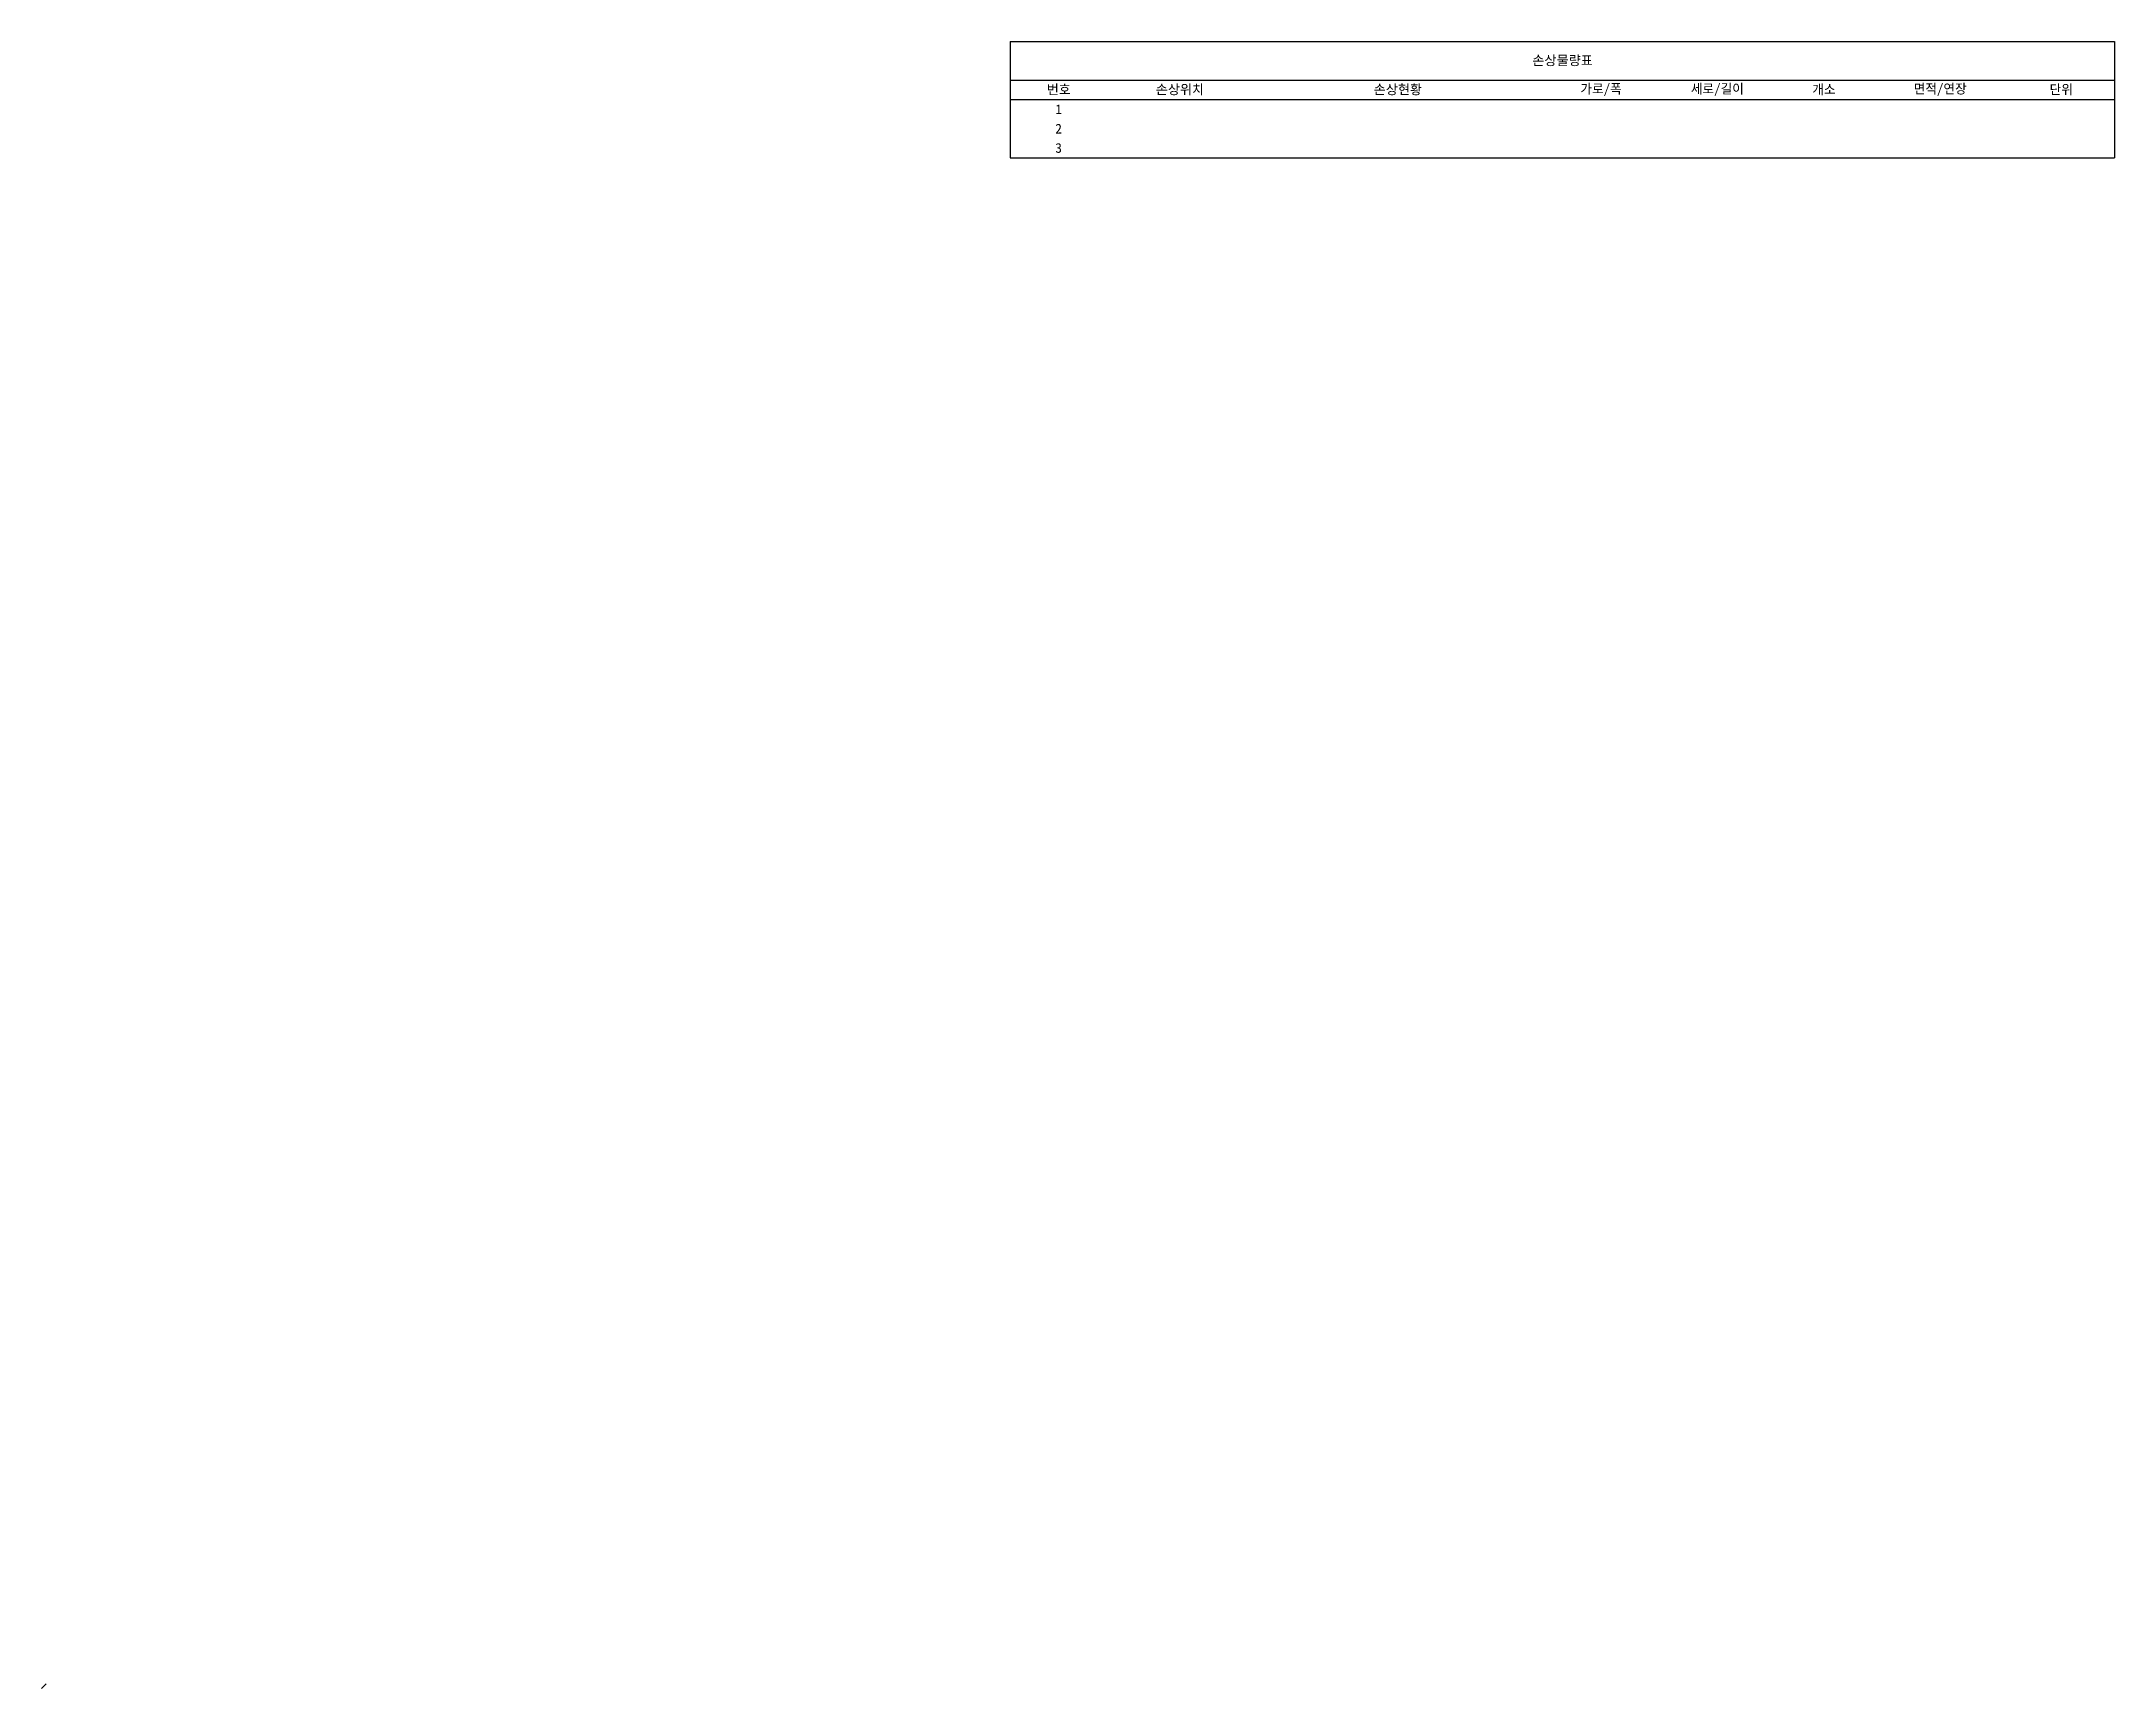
# Model space of a CAD drawing. Header units: inches. Extents: x 0 to 4280, y 0 to 3400.
import ezdxf

# ---------------------------------------------------------------- set-up
doc = ezdxf.new("R2010")
doc.units = ezdxf.units.IN

# ---------------------------------------------------------------- blocks, each defined once
blk = doc.blocks.new('*TX')
for p, q in [((0, 0), (1140, 0)), ((0, 0), (0, -120)), ((1140, 0), (1140, -120)), ((0, -40), (1140, -40)), ((0, -60), (1140, -60)), ((0, -120), (1140, -120))]:
    blk.add_line(p, q)
at = {"char_height": 10, "attachment_point": 5}
for s, insert in [('{\\f굴림|b0|i0|c129|p2;손상물량}표', (570, -20)), ('가로/폭', (610, -50)), ('세로/길이', (730, -50)), ('면적/연장', (960, -50)), ('{\\f굴림|b0|i0|c129|p2;번}호', (50, -50)), ('{\\f굴림|b0|i0|c129|p2;손상위}치', (175, -50)), ('{\\f굴림|b0|i0|c129|p2;손상현}황', (400, -50)), ('개소', (840, -50)), ('단위', (1085, -50)), ('2', (50, -90)), ('1', (50, -70)), ('3', (50, -110))]:
    blk.add_mtext(s, dxfattribs=dict(at, insert=insert))
blk = doc.blocks.new('망도틀')
blk.add_blockref('*TX', (500, 700))

msp = doc.modelspace()

# ---------------------------------------------------------------- linework, layer by layer
msp.add_line((0, 0), (10, 10))

# ---------------------------------------------------------------- block references
at = {"xscale": 2, "yscale": 2, "zscale": 2}
msp.add_blockref('망도틀', (1000, 2000), dxfattribs=at)

doc.saveas('drawing.dxf')
